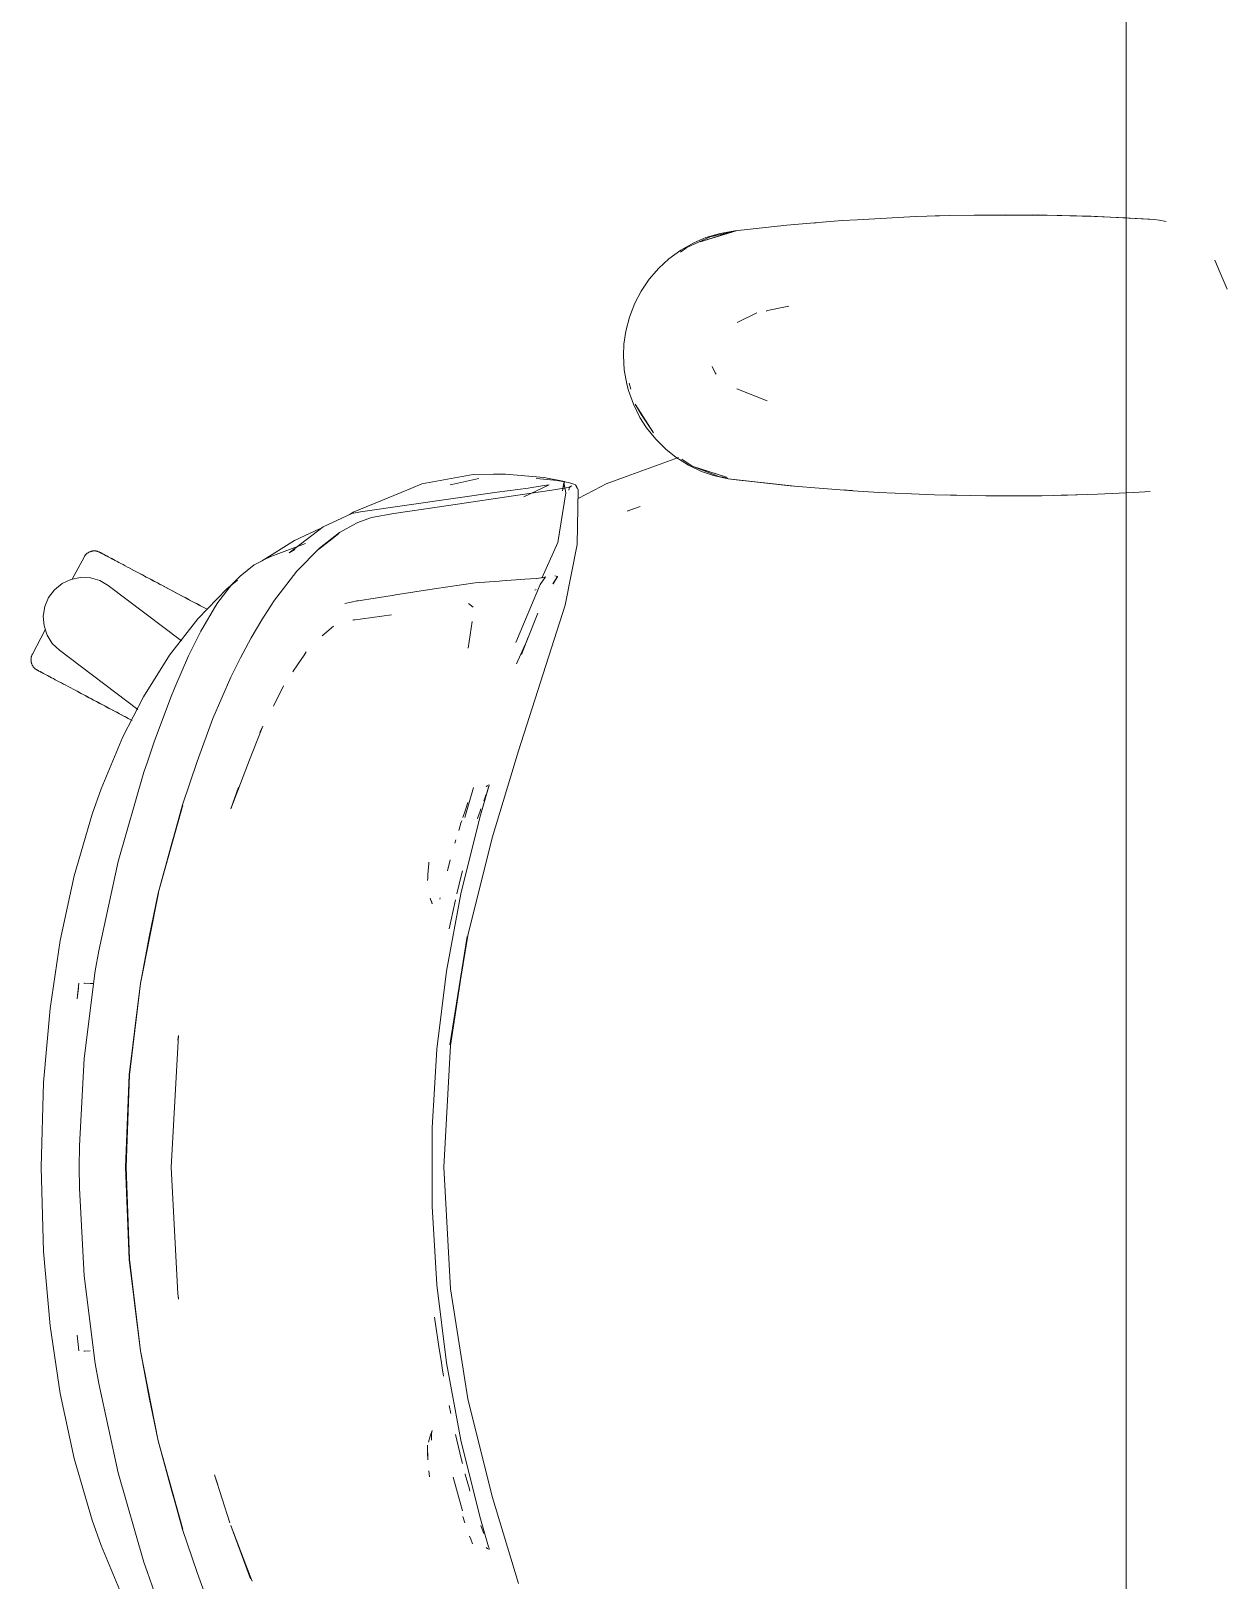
# Model space of a CAD drawing. Header units: millimetres. Extents: x 155920 to 295199, y -4084 to 97293.
# Drawn here: x 194256 to 194668, y 31531 to 32065 of the extents above; entities that cross this region are included whole.
import ezdxf

# ---------------------------------------------------------------- set-up
doc = ezdxf.new("R2010")
doc.units = ezdxf.units.MM
doc.header["$MEASUREMENT"] = 0
doc.layers.add('G-IMPT', color=8, linetype='CONTINUOUS', lineweight=9)
doc.layers.add('I-FURN', color=8, linetype='CONTINUOUS', lineweight=9)

msp = doc.modelspace()

# ---------------------------------------------------------------- linework, layer by layer
at = {"layer": 'G-IMPT'}
for p, q in [((194580.98, 32001.52), (194572.56, 32001.36)), ((194580.98, 32001.52), (194591.78, 32001.61)), ((194580.98, 32001.52), (194601.17, 32001.57)), ((194580.98, 32001.52), (194611, 32001.41)), ((194611, 32001.41), (194591.78, 32001.61)), ((194601.17, 32001.57), (194611, 32001.41)), ((194601.17, 32001.57), (194622.56, 32001.06)), ((194601.17, 32001.57), (194621.35, 32001.1)), ((194601.17, 32001.53), (194602.73, 32001.54)), ((194603.2, 32001.55), (194605.11, 32001.48)), ((194611, 32001.41), (194622.56, 32001.06)), ((194498.95, 31996.08), (194486.49, 31992.25)), ((194498.44, 31996.08), (194493.4, 31995.18)), ((194498.95, 31996.08), (194495.64, 31995.16)), ((194516.37, 31997.98), (194498.44, 31996.08)), ((194520.5, 31998.33), (194516.37, 31997.98)), ((194535.55, 31999.58), (194520.5, 31998.33)), ((194527.37, 31998.93), (194525.69, 31998.76)), ((194535.55, 31999.58), (194540.64, 31999.9)), ((194540.64, 31999.9), (194554.78, 32000.71)), ((194560.8, 32000.97), (194554.78, 32000.71)), ((194560.8, 32000.97), (194572.56, 32001.36)), ((194565.69, 32001.11), (194567.62, 32001.22)), ((194567.62, 32001.22), (194569.12, 32001.23)), ((194622.56, 32001.06), (194621.35, 32001.1)), ((194621.35, 32001.1), (194643.14, 32000.01)), ((194621.35, 32001.1), (194641.53, 32000.13)), ((194622.56, 32001.06), (194633.39, 32000.51)), ((194643.14, 32000.01), (194641.53, 32000.13)), ((194643.14, 32000.01), (194644.78, 31999.76)), ((194647.18, 31999.32), (194644.78, 31999.76)), ((194484.3, 31991.91), (194479.85, 31989.39)), ((194489.99, 31994.03), (194481.92, 31990.3)), ((194484.3, 31991.91), (194488.53, 31993.72)), ((194486.49, 31992.25), (194495.64, 31995.16)), ((194488.53, 31993.72), (194493.4, 31995.18)), ((194489.99, 31994.03), (194498.39, 31995.95)), ((194475.77, 31986.4), (194472.33, 31983.23)), ((194475.77, 31986.4), (194479.85, 31989.39)), ((194479.81, 31988.7), (194481.92, 31990.3)), ((194664.04, 31985.93), (194665.88, 31981.54)), ((194469.01, 31979.4), (194472.33, 31983.23)), ((194668.21, 31975.91), (194665.88, 31981.54)), ((194466.18, 31975.23), (194463.99, 31971.07)), ((194466.18, 31975.23), (194469.01, 31979.4)), ((194463.99, 31971.07), (194462.16, 31966.35)), ((194517.16, 31970.11), (194509.72, 31968.54)), ((194460.9, 31961.49), (194462.16, 31966.35)), ((194499.32, 31964.5), (194506.11, 31967.77)), ((194509.3, 31968.42), (194509.72, 31968.54)), ((194460.9, 31961.49), (194460.25, 31956.98)), ((194460.08, 31953.13), (194460.25, 31956.98)), ((194460.08, 31953.13), (194460.37, 31948.09)), ((194460.37, 31948.09), (194461.25, 31943.14)), ((194490.69, 31949.3), (194491.71, 31947.08)), ((194461.25, 31943.14), (194461.82, 31941.01)), ((194462.62, 31941.45), (194462, 31943.48)), ((194491.71, 31947.08), (194492, 31946.63)), ((194463.53, 31936.24), (194461.82, 31941.01)), ((194509.66, 31937.41), (194499.23, 31941.55)), ((194463.53, 31936.24), (194465.77, 31931.73)), ((194464.17, 31936.33), (194466.34, 31932.66)), ((194464.17, 31936.33), (194470.5, 31926.38)), ((194466.34, 31932.66), (194470.5, 31926.38)), ((194465.77, 31931.73), (194468.04, 31928.18)), ((194471.22, 31924.2), (194468.04, 31928.18)), ((194471.22, 31924.2), (194474.83, 31920.66)), ((194479.03, 31917.91), (194460.09, 31910.97)), ((194474.83, 31920.66), (194478.14, 31918.03)), ((194482.46, 31915.3), (194478.14, 31918.03)), ((194483.79, 31914.91), (194480.21, 31917.33)), ((194408.31, 31912.07), (194390.62, 31908.83)), ((194410.18, 31910.66), (194400.87, 31908.62)), ((194408.31, 31912.07), (194415.28, 31912.1)), ((194415.28, 31912.1), (194419.45, 31912.1)), ((194423.41, 31911.76), (194419.45, 31912.1)), ((194432.73, 31910.95), (194423.41, 31911.76)), ((194432.56, 31910.43), (194429.97, 31910.65)), ((194432.73, 31910.95), (194433.2, 31910.91)), ((194433.2, 31910.91), (194437.45, 31910.1)), ((194460.09, 31910.97), (194454.12, 31908.78)), ((194482.46, 31915.3), (194487.04, 31913.11)), ((194493.01, 31911.3), (194483.79, 31914.91)), ((194483.79, 31914.91), (194486.49, 31914.01)), ((194483.79, 31914.91), (194495.64, 31911.09)), ((194486.49, 31914.01), (194495.64, 31911.09)), ((194487.04, 31913.11), (194491.18, 31911.66)), ((194496.14, 31910.51), (194491.18, 31911.66)), ((194496.06, 31910.72), (194493.01, 31911.3)), ((194366.94, 31899.05), (194383.39, 31905.85)), ((194416.59, 31905.89), (194369.38, 31899.21)), ((194383.39, 31905.85), (194386.76, 31907.24)), ((194390.62, 31908.83), (194386.76, 31907.24)), ((194427.56, 31905.5), (194396.68, 31900.94)), ((194400.87, 31908.62), (194400.3, 31908.46)), ((194416.59, 31905.89), (194427.26, 31907.33)), ((194434.44, 31908.52), (194425.73, 31904.38)), ((194428.55, 31907.54), (194427.26, 31907.33)), ((194435.41, 31906.61), (194427.56, 31905.5)), ((194428.55, 31907.54), (194433.57, 31908.37)), ((194437.25, 31909.92), (194432.61, 31910.43)), ((194434.44, 31908.52), (194433.57, 31908.37)), ((194441.68, 31907.72), (194435.41, 31906.61)), ((194437.86, 31909.84), (194437.25, 31909.92)), ((194437.45, 31910.1), (194439.77, 31909.65)), ((194437.51, 31888.62), (194440.22, 31905.66)), ((194437.86, 31909.84), (194441.14, 31909.3)), ((194439.05, 31906.37), (194439.77, 31909.65)), ((194439.05, 31906.37), (194439.54, 31909.24)), ((194439.54, 31909.24), (194440.22, 31905.66)), ((194441.06, 31907.55), (194442.15, 31908.11)), ((194441.06, 31907.55), (194441.68, 31907.72)), ((194443, 31908.75), (194441.14, 31909.3)), ((194441.25, 31906.67), (194441.33, 31907.17)), ((194441.65, 31907.71), (194441.33, 31907.17)), ((194441.65, 31907.71), (194442.15, 31908.11)), ((194443, 31908.75), (194443.54, 31908.43)), ((194443.54, 31908.43), (194443.92, 31907.94)), ((194444.52, 31906.9), (194443.92, 31907.94)), ((194444.04, 31907.31), (194443.92, 31907.94)), ((194443.92, 31907.94), (194443.94, 31907.86)), ((194444.04, 31907.31), (194443.94, 31907.86)), ((194444.14, 31887.92), (194444.52, 31906.9)), ((194444.46, 31903.71), (194452.36, 31907.86)), ((194452.36, 31907.86), (194454.12, 31908.78)), ((194496.14, 31910.51), (194519.09, 31908.05)), ((194496.14, 31910.51), (194498.95, 31910.18)), ((194496.14, 31910.51), (194517.57, 31908.16)), ((194519.09, 31908.05), (194498.95, 31910.18)), ((194517.57, 31908.16), (194528.97, 31907.17)), ((194539.26, 31906.44), (194528.97, 31907.17)), ((194537.22, 31906.58), (194535.8, 31906.71)), ((194537.22, 31906.58), (194539.12, 31906.49)), ((194539.26, 31906.44), (194548.13, 31905.88)), ((194559.44, 31905.34), (194548.13, 31905.88)), ((194559.44, 31905.34), (194567.32, 31905.05)), ((194636.09, 31905.84), (194623.53, 31905.23)), ((194636.09, 31905.84), (194641.76, 31906.13)), ((194396.68, 31900.94), (194380.92, 31898.55)), ((194461.4, 31899.38), (194465.86, 31901.01)), ((194465.86, 31901.01), (194461.98, 31899.63)), ((194579.62, 31904.75), (194567.32, 31905.05)), ((194571.19, 31904.97), (194572.84, 31904.89)), ((194572.84, 31904.89), (194574.92, 31904.89)), ((194579.62, 31904.75), (194585.09, 31904.68)), ((194599.81, 31904.68), (194585.09, 31904.68)), ((194604.32, 31904.73), (194599.81, 31904.68)), ((194604.32, 31904.73), (194619.99, 31905.11)), ((194611.04, 31904.9), (194613.26, 31904.9)), ((194616.59, 31905.05), (194613.26, 31904.9)), ((194619.99, 31905.11), (194623.53, 31905.23)), ((194363.02, 31897), (194356.5, 31893.96)), ((194362.2, 31891.99), (194368.03, 31895.28)), ((194363.02, 31897), (194366.38, 31898.56)), ((194365.77, 31898.28), (194366.94, 31899.05)), ((194369.38, 31899.21), (194366.38, 31898.56)), ((194368.03, 31895.28), (194368.45, 31895.5)), ((194373.24, 31897.25), (194368.45, 31895.5)), ((194373.24, 31897.25), (194380.92, 31898.55)), ((194461.4, 31899.38), (194461.98, 31899.63)), ((194346.68, 31889.31), (194335.23, 31882.19)), ((194344.79, 31885.02), (194356.5, 31893.96)), ((194355.31, 31893.29), (194346.68, 31889.31)), ((194355.02, 31886.27), (194361.97, 31891.67)), ((194362.2, 31891.99), (194355.23, 31886.57)), ((194361.97, 31891.67), (194358.6, 31889.08)), ((194350.45, 31888.25), (194338.54, 31883.74)), ((194344.79, 31885.02), (194346.82, 31886.18)), ((194347.5, 31878.67), (194355.23, 31886.57)), ((194355.02, 31886.27), (194358.6, 31889.08)), ((194437.51, 31888.62), (194431.9, 31876.27)), ((194444.14, 31887.92), (194439.94, 31866.96)), ((194332.74, 31880.88), (194327.88, 31877.02)), ((194332.74, 31880.88), (194333.88, 31881.49)), ((194333.88, 31881.49), (194336.31, 31882.67)), ((194336.31, 31882.67), (194338.54, 31883.74)), ((194347.5, 31878.67), (194339.47, 31868.24)), ((194324.98, 31873.99), (194320.27, 31867.86)), ((194323.31, 31872.57), (194326.98, 31875.57)), ((194327.88, 31877.02), (194324.98, 31873.99)), ((194394.85, 31872.6), (194408.92, 31874.63)), ((194409, 31874.64), (194408.92, 31874.63)), ((194409, 31874.64), (194417.25, 31875.26)), ((194417.25, 31875.26), (194418.23, 31875.33)), ((194418.23, 31875.33), (194426.09, 31875.9)), ((194431.4, 31874.12), (194422.97, 31854.14)), ((194426.09, 31875.9), (194429.97, 31876.19)), ((194430.05, 31876.2), (194429.97, 31876.19)), ((194430.05, 31876.2), (194432.43, 31876.49)), ((194433.16, 31876.79), (194431.4, 31874.12)), ((194432.44, 31876.5), (194432.43, 31876.49)), ((194432.44, 31876.5), (194433.16, 31876.79)), ((194435.78, 31874.33), (194437.3, 31876.81)), ((194437.37, 31876.79), (194435.78, 31874.33)), ((194437.3, 31876.81), (194435.82, 31874.34)), ((194436.43, 31877.09), (194437.3, 31876.81)), ((194437.37, 31876.79), (194437.3, 31876.81)), ((194323.31, 31872.57), (194313.35, 31862.28)), ((194320.27, 31867.86), (194319.4, 31866.57)), ((194335.42, 31861.88), (194339.31, 31867.98)), ((194339.31, 31867.98), (194339.47, 31868.24)), ((194364.04, 31867.55), (194366.2, 31868.01)), ((194366.2, 31868.01), (194368.19, 31868.44)), ((194368.65, 31868.51), (194368.19, 31868.44)), ((194380.38, 31870.31), (194368.65, 31868.51)), ((194380.38, 31870.31), (194380.99, 31870.41)), ((194381.5, 31870.49), (194380.99, 31870.41)), ((194394.85, 31872.6), (194381.5, 31870.49)), ((194429.95, 31872.4), (194429.51, 31872.13)), ((194314.67, 31858.57), (194319.4, 31866.57)), ((194380.08, 31863.63), (194366.72, 31861.85)), ((194408.26, 31866.25), (194406.62, 31867.53)), ((194423.95, 31816.72), (194439.94, 31866.96)), ((194427.26, 31855.77), (194430.52, 31864.24)), ((194303.55, 31849.68), (194313.35, 31862.28)), ((194314.36, 31857.97), (194310.36, 31849.96)), ((194314.36, 31857.97), (194314.67, 31858.57)), ((194335.42, 31861.88), (194331.66, 31855.65)), ((194356.22, 31856.35), (194360.13, 31859.69)), ((194366.72, 31861.85), (194367.19, 31862)), ((194407.91, 31861.31), (194406.51, 31852.14)), ((194407.91, 31861.31), (194407.87, 31860.96)), ((194328.09, 31848.86), (194331.66, 31855.65)), ((194426.24, 31853.4), (194423.19, 31846.68)), ((194427.27, 31855.98), (194424.88, 31849.95)), ((194425.25, 31850.88), (194427.27, 31855.98)), ((194427.26, 31855.77), (194425.25, 31850.88)), ((194294.57, 31835.38), (194303.55, 31849.68)), ((194310.14, 31849.52), (194305.37, 31838.56)), ((194310.14, 31849.52), (194310.36, 31849.96)), ((194328.09, 31848.86), (194324.7, 31842.14)), ((194349.95, 31849.72), (194346.46, 31844.59)), ((194349.95, 31849.72), (194350.7, 31850.82)), ((194318.52, 31827.91), (194324.7, 31842.14)), ((194346.46, 31844.59), (194346.06, 31844.01)), ((194305.37, 31838.56), (194303.89, 31834.88)), ((194342.92, 31839.11), (194339.38, 31832.14)), ((194287.48, 31821.6), (194294.57, 31835.38)), ((194298.29, 31819.81), (194303.89, 31834.88)), ((194313.06, 31813.03), (194318.52, 31827.91)), ((194332.03, 31815.95), (194335.75, 31825.28)), ((194335.75, 31825.28), (194334.75, 31823.03)), ((194279.96, 31803.63), (194287.48, 31821.6)), ((194298.29, 31819.81), (194295.95, 31812.99)), ((194331.36, 31814.22), (194332.03, 31815.95)), ((194414.77, 31786.74), (194423.95, 31816.72)), ((194294.76, 31809.38), (194285.81, 31778.55)), ((194294.76, 31809.38), (194295.95, 31812.99)), ((194313.06, 31813.03), (194308.06, 31798.12)), ((194324.65, 31796.78), (194331.36, 31814.22)), ((194324.65, 31796.78), (194327.37, 31804.21)), ((194405.35, 31793.69), (194408.38, 31804.12)), ((194410.54, 31793.7), (194413.81, 31804.92)), ((194410.54, 31793.7), (194413.66, 31804.52)), ((194410.54, 31793.7), (194413.6, 31804.23)), ((194412.72, 31804.38), (194413.33, 31804.76)), ((194412.72, 31804.38), (194412.93, 31804.53)), ((194413.6, 31804.23), (194413.66, 31804.52)), ((194413.81, 31804.92), (194413.68, 31805.16)), ((194279.96, 31803.63), (194276.89, 31794.9)), ((194406.47, 31798.87), (194405.71, 31796.71)), ((194411.92, 31799.47), (194412.27, 31800.44)), ((194412.27, 31800.44), (194412.67, 31801.51)), ((194276.89, 31794.9), (194270.72, 31773.65)), ((194299.67, 31767.62), (194308.06, 31798.12)), ((194299.67, 31767.62), (194308.1, 31798.03)), ((194304.32, 31784.86), (194308.1, 31798.03)), ((194403.99, 31767.38), (194410.54, 31793.7)), ((194405.46, 31795.99), (194404.69, 31793.69)), ((194405.46, 31795.99), (194405.71, 31796.71)), ((194409.91, 31793.69), (194409.76, 31793.24)), ((194409.91, 31793.69), (194410.65, 31795.92)), ((194410.93, 31796.72), (194410.65, 31795.92)), ((194404.06, 31791.77), (194403.27, 31789.28)), ((194404.31, 31792.55), (194404.06, 31791.77)), ((194304.32, 31784.86), (194299.67, 31767.62)), ((194402.28, 31785.98), (194401.95, 31784.87)), ((194414.77, 31786.74), (194406.46, 31753.06)), ((194279.15, 31747.76), (194285.81, 31778.55)), ((194392.68, 31774.13), (194392.95, 31777.84)), ((194392.95, 31777.84), (194392.99, 31778.32)), ((194400.37, 31779.19), (194399.38, 31775.33)), ((194400.37, 31779.19), (194399.98, 31777.67)), ((194270.72, 31773.65), (194265.9, 31751.29)), ((194392.57, 31772.06), (194392.58, 31772.76)), ((194392.68, 31774.13), (194392.58, 31772.76)), ((194402.67, 31767.36), (194404.23, 31774.11)), ((194404.23, 31774.11), (194404.57, 31775.4)), ((194293.5, 31736.49), (194299.71, 31767.73)), ((194299.71, 31767.73), (194293.5, 31736.57)), ((194299.67, 31767.62), (194296.59, 31752.6)), ((194403.99, 31767.38), (194399.06, 31740.71)), ((194394.11, 31763.97), (194393.42, 31765.92)), ((194394.11, 31763.97), (194393.89, 31765.02)), ((194396.78, 31765.57), (194396.91, 31765.98)), ((194400.51, 31757.97), (194402.22, 31765.39)), ((194400.04, 31755.33), (194400.51, 31757.97)), ((194262.41, 31727.87), (194265.9, 31751.29)), ((194293.5, 31736.49), (194296.59, 31752.6)), ((194406.46, 31753.06), (194400.2, 31715.32)), ((194400.2, 31715.32), (194406.19, 31752.68)), ((194400.46, 31715.15), (194406.19, 31752.68)), ((194277.96, 31740.84), (194279.15, 31747.76)), ((194274.15, 31710.67), (194277.96, 31740.84)), ((194399.06, 31740.71), (194395.76, 31713.79)), ((194272.31, 31736.57), (194271.66, 31731.16)), ((194272.23, 31734.93), (194271.66, 31731.16)), ((194274.07, 31736.61), (194276.17, 31736.53)), ((194274.07, 31736.61), (194274.19, 31736.6)), ((194277.41, 31736.49), (194276.17, 31736.53)), ((194289.67, 31704.98), (194293.5, 31736.57)), ((194289.71, 31704.94), (194293.5, 31736.49)), ((194291.55, 31721.01), (194293.5, 31736.49)), ((194260.15, 31702.3), (194262.41, 31727.87)), ((194291.55, 31721.01), (194289.71, 31704.94)), ((194304.17, 31673.16), (194306.67, 31718.5)), ((194306.67, 31718.5), (194306.44, 31716.89)), ((194306.71, 31718.44), (194306.67, 31718.19)), ((194306.44, 31716.89), (194306.67, 31718.19)), ((194394.11, 31686.72), (194395.76, 31713.79)), ((194400.46, 31715.15), (194398.1, 31673.16)), ((194272.53, 31680.47), (194274.15, 31710.67)), ((194259.3, 31673.16), (194260.15, 31702.3)), ((194288.34, 31673.16), (194289.67, 31704.98)), ((194289.71, 31704.94), (194288.57, 31673.16)), ((194289.71, 31704.94), (194289.04, 31690.04)), ((194289.04, 31690.04), (194288.57, 31673.16)), ((194394.11, 31659.6), (194394.11, 31686.72)), ((194272.53, 31680.47), (194272.44, 31673.16)), ((194260.15, 31644.02), (194259.3, 31673.16)), ((194272.53, 31665.85), (194272.44, 31673.16)), ((194289.67, 31641.34), (194288.34, 31673.16)), ((194289.04, 31656.28), (194288.57, 31673.16)), ((194289.71, 31641.38), (194288.57, 31673.16)), ((194304.11, 31673.16), (194306.44, 31629.43)), ((194304.17, 31673.16), (194306.44, 31629.43)), ((194400.46, 31631.17), (194398.1, 31673.16)), ((194272.53, 31665.85), (194274.15, 31635.64)), ((194394.11, 31659.6), (194395.76, 31632.53)), ((194289.04, 31656.28), (194289.71, 31641.38)), ((194262.41, 31618.45), (194260.15, 31644.02)), ((194289.67, 31641.34), (194293.5, 31609.75)), ((194289.71, 31641.38), (194293.5, 31609.83)), ((194289.71, 31641.38), (194291.55, 31625.31)), ((194274.15, 31635.64), (194277.96, 31605.47)), ((194306.44, 31629.43), (194306.7, 31627.65)), ((194306.44, 31629.43), (194306.67, 31628.13)), ((194306.71, 31627.88), (194306.67, 31628.13)), ((194399.06, 31605.61), (194395.76, 31632.53)), ((194406.46, 31593.26), (194400.46, 31631.17)), ((194293.5, 31609.83), (194291.55, 31625.31)), ((194265.9, 31595.03), (194262.41, 31618.45)), ((194395.15, 31619.76), (194394.96, 31621.42)), ((194396.44, 31611.24), (194395.15, 31619.76)), ((194272.31, 31609.74), (194271.66, 31615.16)), ((194276.17, 31609.79), (194274.07, 31609.71)), ((194274.07, 31609.71), (194274.19, 31609.71)), ((194299.67, 31578.7), (194293.5, 31609.83)), ((194293.5, 31609.83), (194296.59, 31593.72)), ((194299.67, 31578.7), (194293.5, 31609.75)), ((194396.44, 31611.24), (194397.29, 31605.61)), ((194277.96, 31605.47), (194279.15, 31598.55)), ((194397.29, 31605.61), (194397.54, 31603.98)), ((194398.09, 31601.08), (194397.54, 31603.98)), ((194403.99, 31578.94), (194399.06, 31605.61)), ((194285.81, 31567.76), (194279.15, 31598.55)), ((194270.72, 31572.66), (194265.9, 31595.03)), ((194299.67, 31578.7), (194296.59, 31593.72)), ((194400.02, 31590.98), (194400.56, 31588.16)), ((194406.46, 31593.26), (194414.77, 31559.57)), ((194393.42, 31580.4), (194392.82, 31578.24)), ((194394.11, 31582.35), (194393.42, 31580.4)), ((194393.89, 31581.3), (194393.86, 31578.99)), ((194393.89, 31581.3), (194394.11, 31582.35)), ((194402.22, 31580.93), (194402.67, 31578.96)), ((194304.32, 31561.45), (194299.67, 31578.7)), ((194299.67, 31578.7), (194308.06, 31548.2)), ((194299.67, 31578.7), (194308.1, 31548.29)), ((194392.57, 31577.29), (194392.66, 31572.23)), ((194392.57, 31577.29), (194392.57, 31574.51)), ((194392.66, 31572.23), (194392.57, 31574.51)), ((194393.85, 31579.13), (194393.86, 31578.99)), ((194404.23, 31572.2), (194402.67, 31578.96)), ((194403.99, 31578.94), (194410.54, 31552.62)), ((194276.89, 31551.42), (194270.72, 31572.66)), ((194404.23, 31572.2), (194404.56, 31570.91)), ((194285.81, 31567.76), (194294.76, 31536.94)), ((194319.12, 31567.02), (194320.2, 31563.58)), ((194319.12, 31567.02), (194324.37, 31550.53)), ((194392.97, 31568.44), (194393.18, 31566.35)), ((194404.58, 31554.58), (194401.33, 31566.19)), ((194405.53, 31567.19), (194405.48, 31567.37)), ((194405.85, 31566.05), (194405.53, 31567.19)), ((194405.85, 31566.05), (194406.96, 31562.05)), ((194304.32, 31561.45), (194308.1, 31548.29)), ((194406.96, 31562.05), (194407.17, 31561.36)), ((194423.95, 31529.6), (194414.77, 31559.57)), ((194276.89, 31551.42), (194279.96, 31542.69)), ((194308.06, 31548.2), (194313.06, 31533.29)), ((194324.65, 31549.54), (194331.47, 31531.14)), ((194324.65, 31549.54), (194331.36, 31532.09)), ((194404.7, 31552.63), (194405.43, 31550.42)), ((194410.54, 31552.62), (194413.61, 31542.19)), ((194411.7, 31547.42), (194410.96, 31549.52)), ((194411.7, 31547.42), (194411.94, 31546.77)), ((194279.96, 31542.69), (194287.48, 31524.71)), ((194407.42, 31544.87), (194407.04, 31545.88)), ((194407.42, 31544.87), (194408.03, 31543.21)), ((194413.68, 31541.92), (194413.61, 31542.19)), ((194294.76, 31536.94), (194295.95, 31533.33)), ((194412.72, 31541.94), (194412.93, 31541.79)), ((194412.72, 31541.94), (194413.33, 31541.55)), ((194413.75, 31541.63), (194413.68, 31541.92)), ((194413.72, 31541.17), (194413.81, 31541.4)), ((194413.81, 31541.4), (194413.75, 31541.63)), ((194298.36, 31526.4), (194295.95, 31533.33)), ((194318.52, 31518.41), (194313.06, 31533.29)), ((194331.36, 31532.09), (194332.03, 31530.37))]:
    msp.add_line(p, q, dxfattribs=at)
at = {"layer": 'I-FURN'}
for p, q in [((194633.39, 32207.34), (194633.39, 30207.34)), ((194274.24, 31883.82), (194274.33, 31883.95)), ((194274.33, 31883.95), (194274.42, 31884.08)), ((194274.42, 31884.08), (194274.52, 31884.21)), ((194274.52, 31884.21), (194274.63, 31884.33)), ((194274.63, 31884.33), (194274.74, 31884.45)), ((194274.74, 31884.45), (194274.85, 31884.56)), ((194274.85, 31884.56), (194274.97, 31884.67)), ((194274.97, 31884.67), (194275.09, 31884.78)), ((194275.09, 31884.78), (194275.22, 31884.87)), ((194275.22, 31884.87), (194275.35, 31884.97)), ((194275.35, 31884.97), (194275.49, 31885.06)), ((194275.49, 31885.06), (194275.63, 31885.14)), ((194275.63, 31885.14), (194275.77, 31885.22)), ((194275.77, 31885.22), (194275.91, 31885.29)), ((194275.91, 31885.29), (194276.06, 31885.36)), ((194276.06, 31885.36), (194276.21, 31885.42)), ((194276.21, 31885.42), (194276.36, 31885.47)), ((194276.36, 31885.47), (194276.51, 31885.52)), ((194276.51, 31885.52), (194276.67, 31885.56)), ((194276.67, 31885.56), (194276.83, 31885.59)), ((194276.83, 31885.59), (194276.99, 31885.62)), ((194276.99, 31885.62), (194277.14, 31885.65)), ((194277.14, 31885.65), (194277.31, 31885.66)), ((194277.31, 31885.66), (194277.47, 31885.67)), ((194277.47, 31885.67), (194277.63, 31885.68)), ((194277.63, 31885.68), (194277.79, 31885.67)), ((194277.79, 31885.67), (194277.95, 31885.66)), ((194277.95, 31885.66), (194278.11, 31885.65)), ((194278.11, 31885.65), (194278.27, 31885.63)), ((194278.27, 31885.63), (194278.43, 31885.6)), ((194278.43, 31885.6), (194278.59, 31885.56)), ((194278.59, 31885.56), (194278.74, 31885.52)), ((194278.74, 31885.52), (194278.9, 31885.47)), ((194278.9, 31885.47), (194279.05, 31885.42)), ((194279.05, 31885.42), (194279.2, 31885.36)), ((194279.2, 31885.36), (194279.34, 31885.3)), ((194279.34, 31885.3), (194279.49, 31885.23)), ((194279.49, 31885.23), (194279.53, 31885.21)), ((194279.53, 31885.21), (194279.55, 31885.19)), ((194279.53, 31885.2), (194279.53, 31885.21)), ((194279.58, 31885.18), (194279.53, 31885.2)), ((194279.55, 31885.19), (194279.61, 31885.16)), ((194279.66, 31885.14), (194279.58, 31885.18)), ((194279.61, 31885.16), (194279.71, 31885.11)), ((194279.78, 31885.07), (194279.66, 31885.14)), ((194279.71, 31885.11), (194279.85, 31885.03)), ((194279.94, 31884.99), (194279.78, 31885.07)), ((194279.85, 31885.03), (194280.03, 31884.94)), ((194280.14, 31884.88), (194279.94, 31884.99)), ((194280.03, 31884.94), (194280.25, 31884.82)), ((194280.38, 31884.75), (194280.14, 31884.88)), ((194280.25, 31884.82), (194280.51, 31884.68)), ((194280.66, 31884.6), (194280.38, 31884.75)), ((194280.51, 31884.68), (194280.8, 31884.53)), ((194280.98, 31884.43), (194280.66, 31884.6)), ((194280.8, 31884.53), (194281.14, 31884.35)), ((194281.34, 31884.24), (194280.98, 31884.43)), ((194281.14, 31884.35), (194281.51, 31884.15)), ((194281.73, 31884.03), (194281.34, 31884.24)), ((194281.51, 31884.15), (194281.92, 31883.93)), ((194282.16, 31883.81), (194281.73, 31884.03)), ((194281.92, 31883.93), (194282.37, 31883.69)), ((194274.08, 31883.54), (194270.05, 31875.96)), ((194274.08, 31883.54), (194274.16, 31883.68)), ((194274.16, 31883.68), (194274.24, 31883.82)), ((194282.62, 31883.56), (194282.16, 31883.81)), ((194282.37, 31883.69), (194282.85, 31883.44)), ((194283.13, 31883.29), (194282.62, 31883.56)), ((194282.85, 31883.44), (194283.37, 31883.16)), ((194283.66, 31883.01), (194283.13, 31883.29)), ((194283.37, 31883.16), (194283.92, 31882.87)), ((194284.23, 31882.71), (194283.66, 31883.01)), ((194283.92, 31882.87), (194284.5, 31882.56)), ((194284.83, 31882.39), (194284.23, 31882.71)), ((194285.46, 31882.05), (194284.83, 31882.39)), ((194286.13, 31881.7), (194285.46, 31882.05)), ((194286.82, 31881.33), (194286.13, 31881.7)), ((194287.55, 31880.94), (194286.82, 31881.33)), ((194288.29, 31880.54), (194287.55, 31880.94)), ((194289.07, 31880.13), (194288.29, 31880.54)), ((194289.87, 31879.71), (194289.07, 31880.13)), ((194290.7, 31879.27), (194289.87, 31879.71)), ((194290.25, 31879.5), (194291.08, 31879.06)), ((194291.54, 31878.82), (194290.7, 31879.27)), ((194291.08, 31879.06), (194291.94, 31878.61)), ((194292.41, 31878.35), (194291.54, 31878.82)), ((194291.94, 31878.61), (194292.82, 31878.14)), ((194263.92, 31872.29), (194266.54, 31874.42)), ((194266.54, 31874.42), (194269.59, 31875.86)), ((194269.59, 31875.86), (194272.89, 31876.53)), ((194272.89, 31876.53), (194276.26, 31876.39)), ((194276.26, 31876.39), (194279.5, 31875.45)), ((194279.5, 31875.45), (194282.42, 31873.76)), ((194282.42, 31873.76), (194307.74, 31854.68)), ((194293.3, 31877.88), (194292.41, 31878.35)), ((194292.82, 31878.14), (194293.71, 31877.66)), ((194294.2, 31877.4), (194293.3, 31877.88)), ((194293.71, 31877.66), (194294.63, 31877.18)), ((194295.13, 31876.91), (194294.2, 31877.4)), ((194294.63, 31877.18), (194295.56, 31876.68)), ((194296.06, 31876.41), (194295.13, 31876.91)), ((194295.56, 31876.68), (194296.5, 31876.18)), ((194297.02, 31875.91), (194296.06, 31876.41)), ((194296.5, 31876.18), (194297.46, 31875.67)), ((194297.98, 31875.39), (194297.02, 31875.91)), ((194297.46, 31875.67), (194298.43, 31875.16)), ((194298.95, 31874.88), (194297.98, 31875.39)), ((194298.43, 31875.16), (194299.41, 31874.64)), ((194299.94, 31874.35), (194298.95, 31874.88)), ((194299.41, 31874.64), (194300.39, 31874.11)), ((194300.93, 31873.83), (194299.94, 31874.35)), ((194300.39, 31874.11), (194301.39, 31873.58)), ((194301.93, 31873.3), (194300.93, 31873.83)), ((194301.39, 31873.58), (194302.39, 31873.05)), ((194302.93, 31872.76), (194301.93, 31873.3)), ((194260.57, 31866.5), (194261.89, 31869.6)), ((194261.89, 31869.6), (194263.92, 31872.29)), ((194302.39, 31873.05), (194303.39, 31872.52)), ((194303.93, 31872.23), (194302.93, 31872.76)), ((194303.39, 31872.52), (194304.39, 31871.98)), ((194304.94, 31871.7), (194303.93, 31872.23)), ((194304.39, 31871.98), (194305.4, 31871.45)), ((194305.94, 31871.16), (194304.94, 31871.7)), ((194305.4, 31871.45), (194306.4, 31870.92)), ((194306.94, 31870.63), (194305.94, 31871.16)), ((194306.4, 31870.92), (194307.4, 31870.38)), ((194307.94, 31870.1), (194306.94, 31870.63)), ((194307.4, 31870.38), (194308.4, 31869.85)), ((194308.94, 31869.57), (194307.94, 31870.1)), ((194308.4, 31869.85), (194309.39, 31869.33)), ((194309.92, 31869.04), (194308.94, 31869.57)), ((194309.39, 31869.33), (194310.38, 31868.8)), ((194310.9, 31868.52), (194309.92, 31869.04)), ((194310.38, 31868.8), (194311.35, 31868.28)), ((194311.87, 31868.01), (194310.9, 31868.52)), ((194311.35, 31868.28), (194312.31, 31867.77)), ((194312.83, 31867.5), (194311.87, 31868.01)), ((194260.02, 31863.17), (194260.57, 31866.5)), ((194260.29, 31859.8), (194260.02, 31863.17)), ((194312.31, 31867.77), (194313.27, 31867.27)), ((194313.77, 31867), (194312.83, 31867.5)), ((194313.27, 31867.27), (194314.2, 31866.77)), ((194314.7, 31866.5), (194313.77, 31867)), ((194314.2, 31866.77), (194315.13, 31866.28)), ((194315.62, 31866.02), (194314.7, 31866.5)), ((194315.13, 31866.28), (194316.03, 31865.8)), ((194316.51, 31865.54), (194315.62, 31866.02)), ((194260.74, 31858.45), (194256.27, 31850.04)), ((194261.35, 31856.6), (194260.29, 31859.8)), ((194263.15, 31853.75), (194261.35, 31856.6)), ((194265.58, 31851.41), (194263.15, 31853.75)), ((194255.79, 31848.14), (194255.8, 31848.3)), ((194255.8, 31847.98), (194255.79, 31848.14)), ((194255.8, 31848.3), (194255.81, 31848.46)), ((194255.81, 31847.82), (194255.8, 31847.98)), ((194255.81, 31848.46), (194255.82, 31848.62)), ((194255.82, 31847.66), (194255.81, 31847.82)), ((194255.82, 31848.62), (194255.84, 31848.78)), ((194255.85, 31847.5), (194255.82, 31847.66)), ((194255.84, 31848.78), (194255.87, 31848.94)), ((194255.88, 31847.34), (194255.85, 31847.5)), ((194255.87, 31848.94), (194255.91, 31849.1)), ((194255.91, 31847.18), (194255.88, 31847.34)), ((194255.91, 31849.1), (194255.95, 31849.25)), ((194255.95, 31847.03), (194255.91, 31847.18)), ((194255.95, 31849.25), (194256, 31849.41)), ((194256, 31846.87), (194255.95, 31847.03)), ((194256, 31849.41), (194256.05, 31849.56)), ((194256.06, 31846.72), (194256, 31846.87)), ((194256.05, 31849.56), (194256.11, 31849.71)), ((194256.12, 31846.57), (194256.06, 31846.72)), ((194256.11, 31849.71), (194256.17, 31849.86)), ((194256.18, 31846.42), (194256.12, 31846.57)), ((194256.17, 31849.86), (194256.25, 31850)), ((194256.25, 31850), (194256.27, 31850.04)), ((194292.64, 31831.01), (194265.58, 31851.41)), ((194256.25, 31846.28), (194256.18, 31846.42)), ((194256.33, 31846.14), (194256.25, 31846.28)), ((194256.41, 31846), (194256.33, 31846.14)), ((194256.5, 31845.87), (194256.41, 31846)), ((194256.6, 31845.73), (194256.5, 31845.87)), ((194256.7, 31845.61), (194256.6, 31845.73)), ((194256.8, 31845.48), (194256.7, 31845.61)), ((194256.91, 31845.37), (194256.8, 31845.48)), ((194257.02, 31845.25), (194256.91, 31845.37)), ((194257.14, 31845.14), (194257.02, 31845.25)), ((194257.26, 31845.04), (194257.14, 31845.14)), ((194257.39, 31844.94), (194257.26, 31845.04)), ((194257.52, 31844.84), (194257.39, 31844.94)), ((194257.65, 31844.75), (194257.52, 31844.84)), ((194257.79, 31844.67), (194257.65, 31844.75)), ((194257.93, 31844.59), (194257.79, 31844.67)), ((194257.94, 31844.59), (194257.93, 31844.59)), ((194257.93, 31844.59), (194257.95, 31844.58)), ((194257.98, 31844.56), (194257.94, 31844.59)), ((194257.95, 31844.58), (194258.01, 31844.55)), ((194258.06, 31844.52), (194257.98, 31844.56)), ((194258.01, 31844.55), (194258.11, 31844.49)), ((194258.18, 31844.46), (194258.06, 31844.52)), ((194258.11, 31844.49), (194258.25, 31844.42)), ((194258.35, 31844.37), (194258.18, 31844.46)), ((194258.25, 31844.42), (194258.43, 31844.32)), ((194258.55, 31844.26), (194258.35, 31844.37)), ((194258.43, 31844.32), (194258.65, 31844.21)), ((194258.79, 31844.13), (194258.55, 31844.26)), ((194258.65, 31844.21), (194258.91, 31844.07)), ((194259.07, 31843.99), (194258.79, 31844.13)), ((194258.91, 31844.07), (194259.21, 31843.91)), ((194259.38, 31843.82), (194259.07, 31843.99)), ((194259.21, 31843.91), (194259.54, 31843.73)), ((194259.74, 31843.63), (194259.38, 31843.82)), ((194259.54, 31843.73), (194259.92, 31843.53)), ((194260.13, 31843.42), (194259.74, 31843.63)), ((194259.92, 31843.53), (194260.33, 31843.32)), ((194260.56, 31843.19), (194260.13, 31843.42)), ((194260.33, 31843.32), (194260.77, 31843.08)), ((194261.03, 31842.94), (194260.56, 31843.19)), ((194260.77, 31843.08), (194261.25, 31842.82)), ((194261.53, 31842.68), (194261.03, 31842.94)), ((194261.25, 31842.82), (194261.77, 31842.55)), ((194262.06, 31842.39), (194261.53, 31842.68)), ((194261.77, 31842.55), (194262.32, 31842.25)), ((194262.63, 31842.09), (194262.06, 31842.39)), ((194262.32, 31842.25), (194262.91, 31841.94)), ((194262.91, 31841.94), (194263.52, 31841.62)), ((194263.52, 31841.62), (194264.17, 31841.27)), ((194264.17, 31841.27), (194264.85, 31840.91)), ((194264.85, 31840.91), (194265.56, 31840.54)), ((194265.56, 31840.54), (194266.29, 31840.14)), ((194266.29, 31840.14), (194267.05, 31839.74)), ((194267.05, 31839.74), (194267.84, 31839.32)), ((194267.84, 31839.32), (194268.65, 31838.89)), ((194268.65, 31838.89), (194269.49, 31838.45)), ((194269.49, 31838.45), (194270.34, 31837.99)), ((194270.34, 31837.99), (194271.22, 31837.52)), ((194271.22, 31837.52), (194272.12, 31837.05)), ((194272.61, 31836.79), (194271.7, 31837.27)), ((194272.12, 31837.05), (194273.03, 31836.56)), ((194273.53, 31836.3), (194272.61, 31836.79)), ((194273.03, 31836.56), (194273.96, 31836.07)), ((194274.47, 31835.8), (194273.53, 31836.3)), ((194273.96, 31836.07), (194274.9, 31835.56)), ((194275.42, 31835.29), (194274.47, 31835.8)), ((194274.9, 31835.56), (194275.86, 31835.06)), ((194276.38, 31834.78), (194275.42, 31835.29)), ((194275.86, 31835.06), (194276.83, 31834.54)), ((194277.36, 31834.26), (194276.38, 31834.78)), ((194276.83, 31834.54), (194277.81, 31834.02)), ((194278.34, 31833.74), (194277.36, 31834.26)), ((194277.81, 31834.02), (194278.8, 31833.5)), ((194279.33, 31833.21), (194278.34, 31833.74)), ((194278.8, 31833.5), (194279.79, 31832.97)), ((194280.33, 31832.68), (194279.33, 31833.21)), ((194279.79, 31832.97), (194280.79, 31832.44)), ((194281.33, 31832.15), (194280.33, 31832.68)), ((194280.79, 31832.44), (194281.79, 31831.9)), ((194282.34, 31831.61), (194281.33, 31832.15)), ((194281.79, 31831.9), (194282.8, 31831.37)), ((194283.34, 31831.08), (194282.34, 31831.61)), ((194282.8, 31831.37), (194283.8, 31830.83)), ((194284.35, 31830.55), (194283.34, 31831.08)), ((194283.8, 31830.83), (194284.81, 31830.3)), ((194285.35, 31830.01), (194284.35, 31830.55)), ((194284.81, 31830.3), (194285.81, 31829.77)), ((194286.35, 31829.48), (194285.35, 31830.01)), ((194285.81, 31829.77), (194286.81, 31829.24)), ((194287.34, 31828.95), (194286.35, 31829.48)), ((194286.81, 31829.24), (194287.8, 31828.71)), ((194288.33, 31828.43), (194287.34, 31828.95)), ((194287.8, 31828.71), (194288.78, 31828.19)), ((194289.31, 31827.91), (194288.33, 31828.43)), ((194288.78, 31828.19), (194289.75, 31827.67)), ((194290.28, 31827.39), (194289.31, 31827.91)), ((194289.75, 31827.67), (194290.72, 31827.16))]:
    msp.add_line(p, q, dxfattribs=at)

doc.saveas('drawing.dxf')
